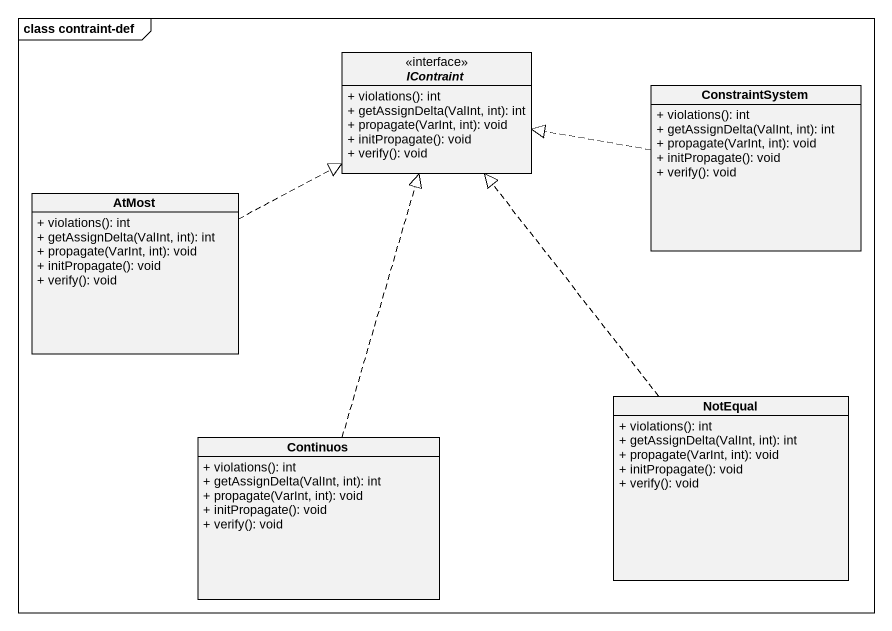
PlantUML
@startuml
mainframe class contraint-def
hide circle
hide empty members
skinparam classAttributeIconSize 0
interface IContraint <<interface>> {
  + violations(): int
  + getAssignDelta(ValInt, int): int
  + propagate(VarInt, int): void
  + initPropagate(): void
  + verify(): void
}
class ConstraintSystem {
  + violations(): int
  + getAssignDelta(ValInt, int): int
  + propagate(VarInt, int): void
  + initPropagate(): void
  + verify(): void
}
class AtMost {
  + violations(): int
  + getAssignDelta(ValInt, int): int
  + propagate(VarInt, int): void
  + initPropagate(): void
  + verify(): void
}
class NotEqual {
  + violations(): int
  + getAssignDelta(ValInt, int): int
  + propagate(VarInt, int): void
  + initPropagate(): void
  + verify(): void
}
class Continuos {
  + violations(): int
  + getAssignDelta(ValInt, int): int
  + propagate(VarInt, int): void
  + initPropagate(): void
  + verify(): void
}
ConstraintSystem .left.|> IContraint
AtMost .right.|> IContraint
NotEqual .up.|> IContraint
Continuos .up.|> IContraint
@enduml
